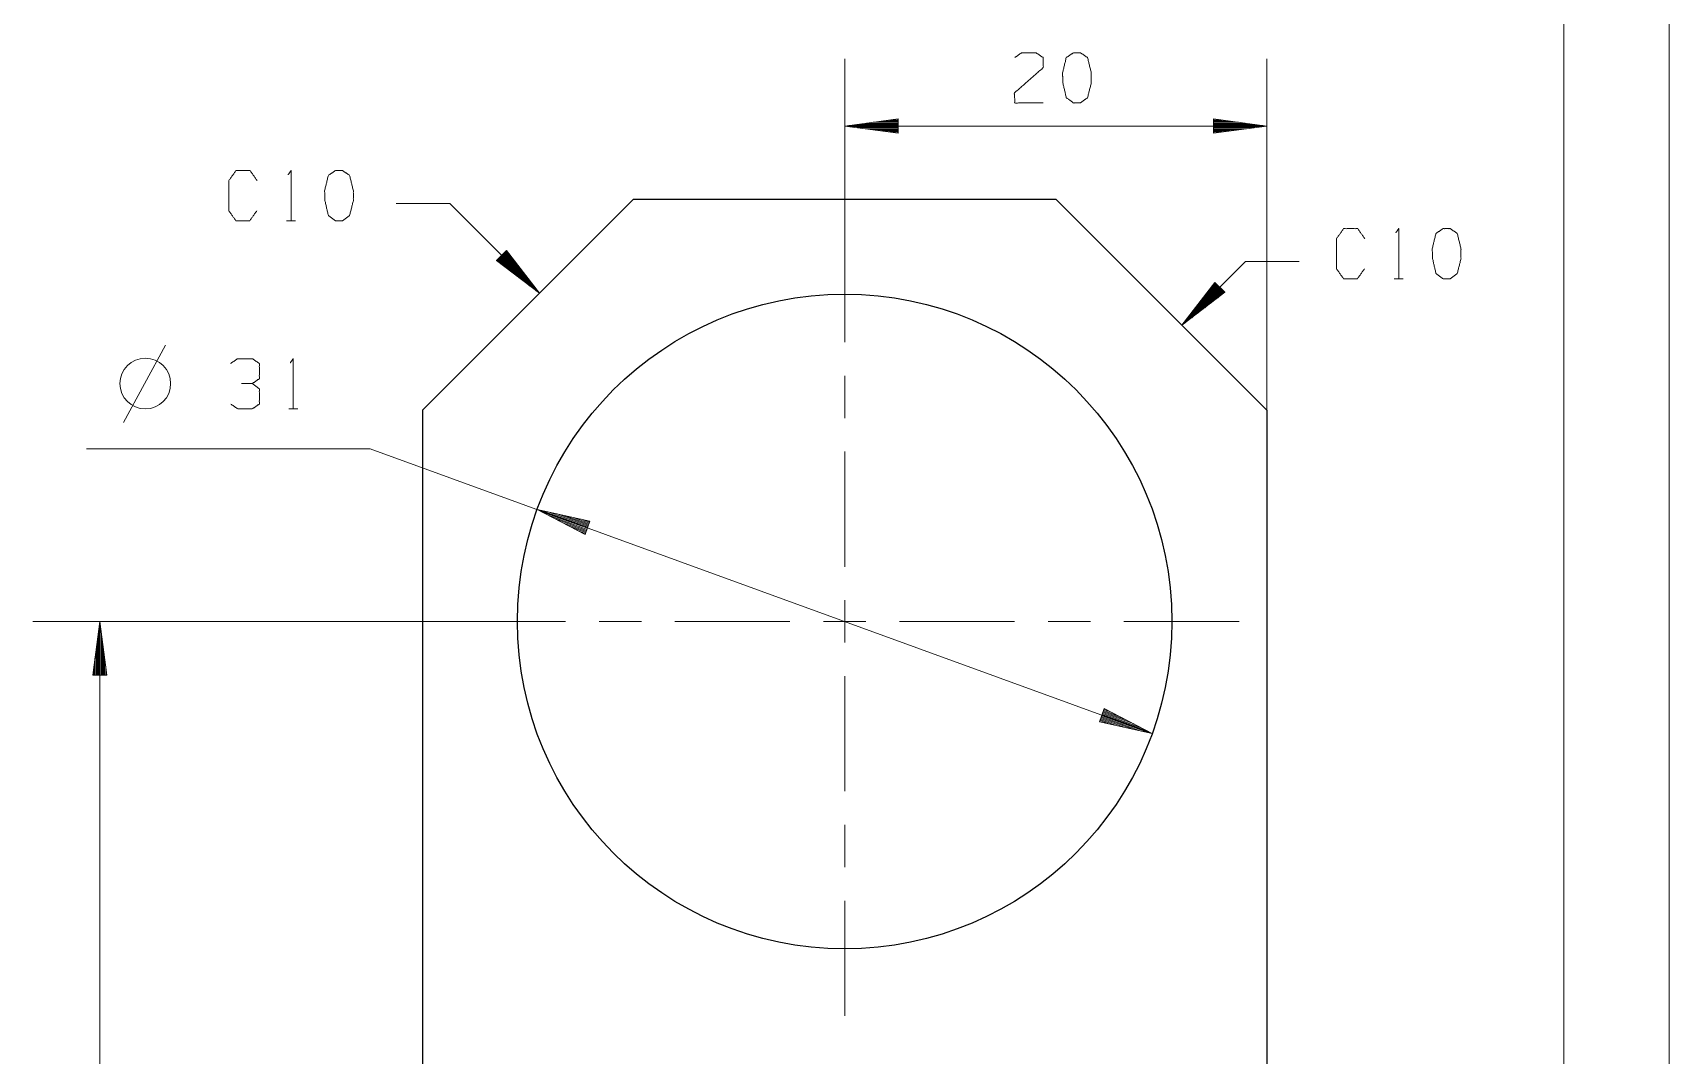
# Model space of a CAD drawing. Header units: millimetres. Extents: x 0 to 210, y 0 to 297.
# Drawn here: x 132.5 to 210, y 202.5 to 250.9 of the extents above; entities that cross this region are included whole.
import ezdxf

# ---------------------------------------------------------------- set-up
doc = ezdxf.new("R2010")
doc.units = ezdxf.units.MM
doc.layers.add('1', color=7, linetype='Continuous', true_color=0xffffff)

msp = doc.modelspace()

# ---------------------------------------------------------------- linework, layer by layer
at = {"layer": '1', "color": 132, "linetype": 'Continuous', "lineweight": 18}
for p, q in [((210, 0), (210, 297)), ((205, 5), (205, 292))]:
    msp.add_line(p, q, dxfattribs=at)
at = {"layer": '1', "color": 13, "linetype": 'Continuous', "lineweight": 18}
for p, q in [((170.947, 241.687), (170.947, 249.647)), ((190.947, 233.012), (190.947, 249.647)), ((173.487, 246.806), (170.947, 246.472)), ((173.487, 246.497), (171.14, 246.497)), ((173.487, 246.548), (171.526, 246.548)), ((173.487, 246.599), (171.912, 246.599)), ((173.487, 246.65), (172.297, 246.65)), ((173.487, 246.7), (172.683, 246.7)), ((173.487, 246.751), (173.069, 246.751)), ((173.487, 246.802), (173.455, 246.802)), ((173.487, 246.802), (173.455, 246.802)), ((173.487, 246.137), (173.487, 246.806)), ((188.407, 246.806), (188.407, 246.137)), ((190.947, 246.472), (188.407, 246.806)), ((188.407, 246.802), (188.439, 246.802)), ((188.407, 246.802), (188.439, 246.802)), ((188.407, 246.751), (188.825, 246.751)), ((188.407, 246.7), (189.21, 246.7)), ((188.407, 246.65), (189.596, 246.65)), ((188.407, 246.599), (189.982, 246.599)), ((188.407, 246.548), (190.368, 246.548)), ((188.407, 246.497), (190.754, 246.497)), ((170.947, 246.472), (173.487, 246.137)), ((170.947, 246.472), (190.947, 246.472)), ((173.487, 246.446), (171.14, 246.446)), ((173.487, 246.396), (171.526, 246.396)), ((173.487, 246.345), (171.912, 246.345)), ((173.487, 246.294), (172.297, 246.294)), ((173.487, 246.243), (172.683, 246.243)), ((173.487, 246.192), (173.069, 246.192)), ((173.487, 246.142), (173.455, 246.142)), ((173.487, 246.142), (173.455, 246.142)), ((188.407, 246.137), (190.947, 246.472)), ((188.407, 246.446), (190.754, 246.446)), ((188.407, 246.396), (190.368, 246.396)), ((188.407, 246.345), (189.982, 246.345)), ((188.407, 246.294), (189.596, 246.294)), ((188.407, 246.243), (189.21, 246.243)), ((188.407, 246.192), (188.825, 246.192)), ((188.407, 246.142), (188.439, 246.142)), ((188.407, 246.142), (188.439, 246.142)), ((152.242, 242.798), (149.702, 242.798)), ((152.242, 242.798), (156.487, 238.553)), ((154.928, 240.585), (154.455, 240.112)), ((154.637, 240.295), (156.024, 238.908)), ((154.673, 240.331), (156.333, 238.671)), ((154.709, 240.367), (156.369, 238.707)), ((154.745, 240.403), (156.132, 239.016)), ((154.781, 240.439), (155.895, 239.325)), ((154.817, 240.474), (155.658, 239.633)), ((154.853, 240.51), (155.421, 239.942)), ((154.889, 240.546), (155.184, 240.251)), ((154.925, 240.582), (154.947, 240.56)), ((154.925, 240.582), (154.947, 240.56)), ((156.487, 238.553), (154.928, 240.585)), ((154.455, 240.112), (156.487, 238.553)), ((154.458, 240.115), (154.48, 240.093)), ((154.458, 240.115), (154.48, 240.093)), ((154.494, 240.151), (154.789, 239.856)), ((154.53, 240.187), (155.098, 239.619)), ((154.566, 240.223), (155.407, 239.382)), ((154.602, 240.259), (155.715, 239.145)), ((189.934, 240.05), (186.922, 237.037)), ((189.934, 240.05), (192.474, 240.05)), ((188.481, 239.07), (186.922, 237.037)), ((188.7, 238.851), (187.04, 237.192)), ((188.736, 238.815), (187.076, 237.156)), ((188.664, 238.887), (187.277, 237.5)), ((188.772, 238.779), (187.385, 237.393)), ((188.628, 238.923), (187.514, 237.809)), ((188.808, 238.744), (187.694, 237.63)), ((188.592, 238.959), (187.751, 238.118)), ((188.556, 238.995), (187.988, 238.427)), ((188.52, 239.031), (188.225, 238.736)), ((188.484, 239.067), (188.462, 239.044)), ((188.484, 239.067), (188.462, 239.044)), ((188.954, 238.597), (188.481, 239.07)), ((186.922, 237.037), (188.954, 238.597)), ((188.843, 238.708), (188.002, 237.867)), ((188.879, 238.672), (188.311, 238.103)), ((188.915, 238.636), (188.62, 238.34)), ((188.951, 238.6), (188.929, 238.577)), ((188.951, 238.6), (188.929, 238.577)), ((148.479, 231.192), (135.036, 231.192)), ((185.512, 217.709), (148.479, 231.192)), ((158.883, 227.76), (156.382, 228.315)), ((156.382, 228.315), (158.654, 227.132)), ((158.76, 227.422), (156.555, 228.225)), ((158.778, 227.47), (156.572, 228.273)), ((158.743, 227.374), (156.9, 228.045)), ((158.795, 227.518), (156.952, 228.188)), ((158.812, 227.565), (157.332, 228.104)), ((158.83, 227.613), (157.712, 228.02)), ((158.847, 227.661), (158.092, 227.936)), ((158.725, 227.327), (157.245, 227.866)), ((158.708, 227.279), (157.59, 227.686)), ((158.691, 227.231), (157.936, 227.506)), ((158.673, 227.183), (158.281, 227.326)), ((158.864, 227.708), (158.472, 227.851)), ((158.656, 227.136), (158.626, 227.147)), ((158.656, 227.136), (158.626, 227.147)), ((158.654, 227.132), (158.883, 227.76)), ((158.882, 227.756), (158.852, 227.767)), ((158.882, 227.756), (158.852, 227.767)), ((152.272, 223.012), (132.491, 223.012)), ((135.666, 223.012), (135.332, 220.472)), ((135.641, 220.472), (135.641, 222.819)), ((136.001, 220.472), (135.666, 223.012)), ((135.666, 223.012), (135.666, 128.012)), ((135.692, 220.472), (135.692, 222.819)), ((135.539, 220.472), (135.539, 222.048)), ((135.59, 220.472), (135.59, 222.433)), ((135.743, 220.472), (135.743, 222.433)), ((135.793, 220.472), (135.793, 222.048)), ((135.438, 220.472), (135.438, 221.276)), ((135.489, 220.472), (135.489, 221.662)), ((135.844, 220.472), (135.844, 221.662)), ((135.895, 220.472), (135.895, 221.276)), ((135.332, 220.472), (136.001, 220.472)), ((135.336, 220.472), (135.336, 220.504)), ((135.336, 220.472), (135.336, 220.504)), ((135.387, 220.472), (135.387, 220.89)), ((135.946, 220.472), (135.946, 220.89)), ((135.997, 220.472), (135.997, 220.504)), ((135.997, 220.472), (135.997, 220.504)), ((183.239, 218.893), (183.01, 218.264)), ((183.134, 218.602), (185.339, 217.799)), ((183.151, 218.65), (184.994, 217.979)), ((183.168, 218.698), (184.649, 218.159)), ((183.186, 218.745), (184.303, 218.339)), ((183.203, 218.793), (183.958, 218.518)), ((183.22, 218.841), (183.613, 218.698)), ((183.238, 218.889), (183.268, 218.878)), ((183.238, 218.889), (183.268, 218.878)), ((185.512, 217.709), (183.239, 218.893)), ((183.01, 218.264), (185.512, 217.709)), ((183.012, 218.268), (183.042, 218.257)), ((183.012, 218.268), (183.042, 218.257)), ((183.029, 218.316), (183.422, 218.173)), ((183.047, 218.364), (183.802, 218.089)), ((183.064, 218.411), (184.182, 218.004)), ((183.081, 218.459), (184.562, 217.92)), ((183.099, 218.507), (184.942, 217.836)), ((183.116, 218.555), (185.322, 217.752))]:
    msp.add_line(p, q, dxfattribs=at)
at = {"layer": '1', "color": 30, "linetype": 'Continuous', "lineweight": 25}
for p, q in [((160.947, 243.012), (150.947, 233.012)), ((160.947, 243.012), (180.947, 243.012)), ((190.947, 233.012), (180.947, 243.012)), ((150.947, 233.012), (150.947, 134.012)), ((190.947, 233.012), (190.947, 134.012))]:
    msp.add_line(p, q, dxfattribs=at)
at = {"layer": '1', "color": 95, "linetype": 'Continuous', "lineweight": 18}
for p, q in [((144.516, 241.985), (144.94, 241.985)), ((196.974, 239.237), (197.399, 239.237)), ((136.786, 232.441), (138.786, 236.091)), ((144.617, 233.078), (145.041, 233.078))]:
    msp.add_line(p, q, dxfattribs=at)
at = {"layer": '1', "color": 252, "linetype": 'Continuous', "lineweight": 18}
for p, q in [((170.947, 236.236), (170.947, 241.687)), ((170.947, 232.642), (170.947, 234.648)), ((170.947, 225.603), (170.947, 231.054)), ((170.947, 222.009), (170.947, 224.015)), ((157.723, 223.012), (152.272, 223.012)), ((161.317, 223.012), (159.311, 223.012)), ((168.356, 223.012), (162.905, 223.012)), ((169.944, 223.012), (171.95, 223.012)), ((173.538, 223.012), (178.989, 223.012)), ((180.576, 223.012), (182.583, 223.012)), ((184.171, 223.012), (189.622, 223.012)), ((170.947, 220.421), (170.947, 214.97)), ((170.947, 213.383), (170.947, 211.376)), ((170.947, 209.788), (170.947, 204.337))]:
    msp.add_line(p, q, dxfattribs=at)
at = {"layer": '1', "color": 30, "linetype": 'Continuous', "lineweight": 25}
msp.add_circle((170.947, 223.012), 15.5, dxfattribs=at)
at = {"layer": '1', "color": 95, "linetype": 'Continuous', "lineweight": 18}
msp.add_circle((137.824, 234.278), 1.2, dxfattribs=at)
for points, knots in [([(179.006, 249.714), (179.324, 249.939), (180.013, 249.939), (180.349, 249.714), (180.349, 249.239), (178.988, 248.039), (179.006, 247.564), (180.349, 247.564)], [0, 0, 0.069691, 0.192975, 0.265273, 0.350228, 0.674739, 0.759753, 1, 1]), ([(182.113, 247.564), (182.449, 247.814), (182.626, 248.514), (182.626, 248.989), (182.449, 249.714), (182.113, 249.939), (181.777, 249.939), (181.441, 249.714), (181.265, 248.989), (181.282, 248.514), (181.441, 247.814), (181.777, 247.564), (182.113, 247.564)], [0, 0, 0.067523, 0.18397, 0.260584, 0.380943, 0.44614, 0.500306, 0.565502, 0.685862, 0.762528, 0.878311, 0.945834, 1, 1]), ([(143.105, 242.46), (142.769, 241.985), (142.115, 241.985), (141.78, 242.46), (141.78, 243.885), (142.115, 244.36), (142.787, 244.36), (143.123, 243.885)], [0, 0, 0.114568, 0.243365, 0.357933, 0.638585, 0.753153, 0.885433, 1, 1]), ([(144.586, 244.16), (144.728, 244.36), (144.728, 241.985)], [0, 0, 0.093486, 1, 1]), ([(147.163, 241.985), (147.499, 242.235), (147.676, 242.935), (147.676, 243.41), (147.499, 244.135), (147.163, 244.36), (146.828, 244.36), (146.492, 244.135), (146.315, 243.41), (146.333, 242.935), (146.492, 242.235), (146.828, 241.985), (147.163, 241.985)], [0, 0, 0.067525, 0.183972, 0.260583, 0.380942, 0.446141, 0.500306, 0.565504, 0.685864, 0.762527, 0.87831, 0.945835, 1, 1]), ([(195.564, 239.712), (195.228, 239.237), (194.574, 239.237), (194.238, 239.712), (194.238, 241.137), (194.574, 241.612), (195.246, 241.612), (195.582, 241.137)], [0, 0, 0.114571, 0.243369, 0.357938, 0.638588, 0.753153, 0.885432, 1, 1]), ([(197.045, 241.412), (197.187, 241.612), (197.187, 239.237)], [0, 0, 0.093487, 1, 1]), ([(199.622, 239.237), (199.958, 239.487), (200.135, 240.187), (200.135, 240.662), (199.958, 241.387), (199.622, 241.612), (199.286, 241.612), (198.95, 241.387), (198.774, 240.662), (198.791, 240.187), (198.95, 239.487), (199.286, 239.237), (199.622, 239.237)], [0, 0, 0.067525, 0.183973, 0.260583, 0.380943, 0.446139, 0.500306, 0.565503, 0.685862, 0.762526, 0.878308, 0.945834, 1, 1]), ([(142.888, 234.278), (143.224, 234.503), (143.224, 235.228), (142.888, 235.453), (142.199, 235.453), (141.863, 235.228)], [0, 0, 0.153875, 0.429853, 0.583728, 0.846125, 1, 1]), ([(144.687, 235.253), (144.829, 235.453), (144.829, 233.078)], [0, 0, 0.093488, 1, 1]), ([(141.881, 233.303), (142.199, 233.078), (142.888, 233.078), (143.224, 233.303), (143.224, 234.028), (142.888, 234.278), (142.376, 234.278)], [0, 0, 0.124121, 0.343689, 0.472448, 0.70338, 0.836733, 1, 1])]:
    msp.add_open_spline(points, degree=1, knots=knots, dxfattribs=at)

doc.saveas('drawing.dxf')
